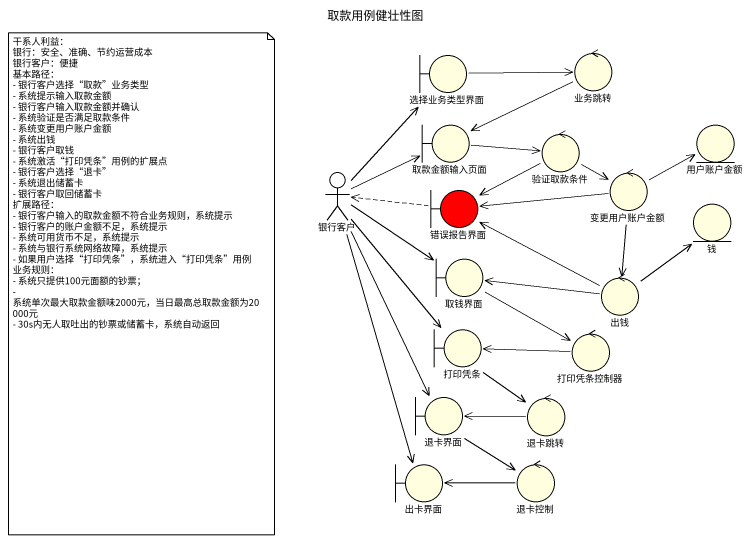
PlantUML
@startuml
title 取款用例健壮性图
control 业务跳转 #FFFFE0
boundary 选择业务类型界面 #FFFFE0
boundary 取款金额输入页面 #FFFFE0
entity 用户账户金额 #FFFFE0
control 验证取款条件 #FFFFE0
actor 银行客户
boundary 错误报告界面 #FF0000
control 变更用户账户金额 #FFFFE0
entity 钱 #FFFFE0
boundary 取钱界面 #FFFFE0
control 出钱 #FFFFE0
boundary 打印凭条 #FFFFE0
control 打印凭条控制器 #FFFFE0
boundary 退卡界面 #FFFFE0
control 退卡跳转 #FFFFE0
boundary 出卡界面 #FFFFE0
control 退卡控制 #FFFFE0
业务跳转 -left-> 取款金额输入页面
选择业务类型界面 -right-> 业务跳转
取款金额输入页面 -right-> 验证取款条件
验证取款条件 -left-> 错误报告界面
验证取款条件 -right-> 变更用户账户金额
银行客户 -up-> 选择业务类型界面
银行客户 -right-> 取款金额输入页面
银行客户 -right-> 取钱界面
银行客户 --> 打印凭条
银行客户 --> 退卡界面
银行客户 --> 出卡界面
错误报告界面 .left.> 银行客户
变更用户账户金额 -right-> 用户账户金额
变更用户账户金额 -left-> 错误报告界面
变更用户账户金额 --> 出钱
取钱界面 -right-> 打印凭条控制器
出钱 -left-> 错误报告界面
出钱 -up-> 钱
出钱 -left-> 取钱界面
打印凭条 --> 退卡跳转
打印凭条控制器 -left-> 打印凭条
退卡界面 --> 退卡控制
退卡跳转 -left-> 退卡界面
退卡控制 -left-> 出卡界面
note as N1
  干系人利益：
  银行：安全、准确、节约运营成本
  银行客户：便捷
  基本路径：
  - 银行客户选择“取款”业务类型
  - 系统提示输入取款金额
  - 银行客户输入取款金额并确认
  - 系统验证是否满足取款条件
  - 系统变更用户账户金额
  - 系统出钱
  - 银行客户取钱
  - 系统激活“打印凭条”用例的扩展点
  - 银行客户选择“退卡”
  - 系统退出储蓄卡
  - 银行客户取回储蓄卡
  扩展路径：
  - 银行客户输入的取款金额不符合业务规则，系统提示
  - 银行客户的账户金额不足，系统提示
  - 系统可用货币不足，系统提示
  - 系统与银行系统网络故障，系统提示
  - 如果用户选择“打印凭条”，系统进入“打印凭条”用例
  业务规则：
  - 系统只提供100元面额的钞票；
  - 系统单次最大取款金额味2000元，当日最高总取款金额为20000元
  - 30s内无人取吐出的钞票或储蓄卡，系统自动返回
end note
@enduml
